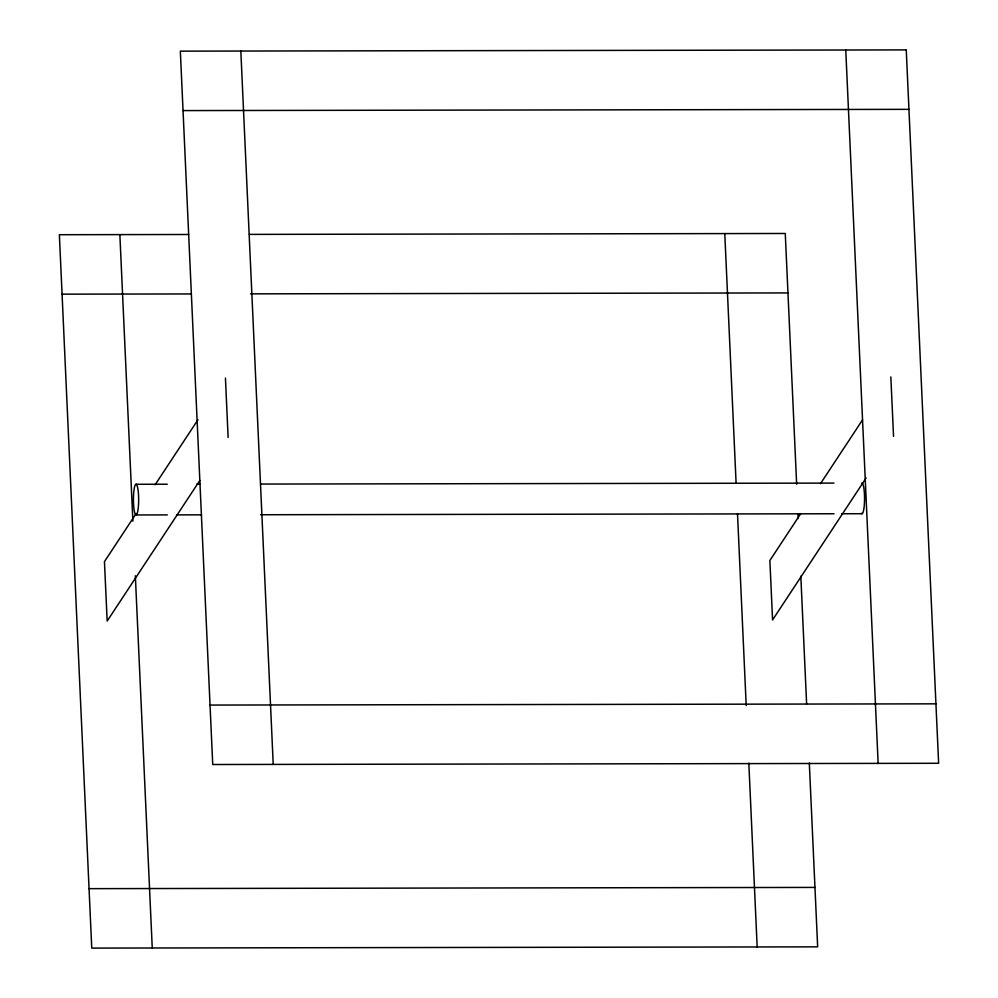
<?xml version="1.0" encoding="UTF-8"?>
<svg xmlns="http://www.w3.org/2000/svg" width="998" height="998" viewBox="0 0 998 998"><rect width="100%" height="100%" fill="white"/><g stroke="black" fill="none" stroke-linecap="round" stroke-linejoin="round"><path stroke-width="1.5" d="M136.202 513.459L104.453 561.637L107.16 621.08L199.825 480.475M155.077 484.816L197.978 419.721M800.758 513.621L769.87 560.489L772.564 619.945L866.089 478.03M820.493 483.681L862.534 419.884M183.046 110.591L908.941 109.343M188.659 234.493L59.369 234.717L91.754 948.1L817.661 946.853L809.316 763.058M249.413 234.393L785.264 233.482L796.654 484.255M62.063 294.161L191.354 293.948M250.548 293.849L787.958 292.925M135.928 484.279L167.265 484.23M196.681 484.18L199.974 484.18M260.54 484.067L833.979 483.094M135.99 514.956A15.344 2.607 89.9 0 0 138.335 492.401A15.344 2.607 89.9 0 0 133.819 491.503A15.344 2.607 89.9 0 0 135.99 514.956L167.327 514.906M176.484 514.893L201.596 514.843M260.603 514.743L834.041 513.758M841.638 513.745L862.072 513.721M210.042 705.075L935.937 703.84M89.059 888.657L814.954 887.409M890.84 376.92L893.547 436.363M845.755 50L878.14 763.383M798.001 513.845L798.213 518.523M800.82 576.145L806.621 703.877M724.773 233.582L736.087 482.795M737.51 513.945L746.205 705.536M748.824 763.171L757.17 946.965M240.83 51.035L273.227 764.418M225.436 378.055L228.13 437.511M119.86 234.617L132.871 521.218M135.341 575.734L152.245 948M861.823 483.044A15.344 2.607 89.9 0 1 864.542 499.986A15.344 2.607 89.9 0 1 861.336 513.259M906.246 49.9L180.339 51.148L212.736 764.518L938.631 763.283L906.246 49.9"/></g></svg>
